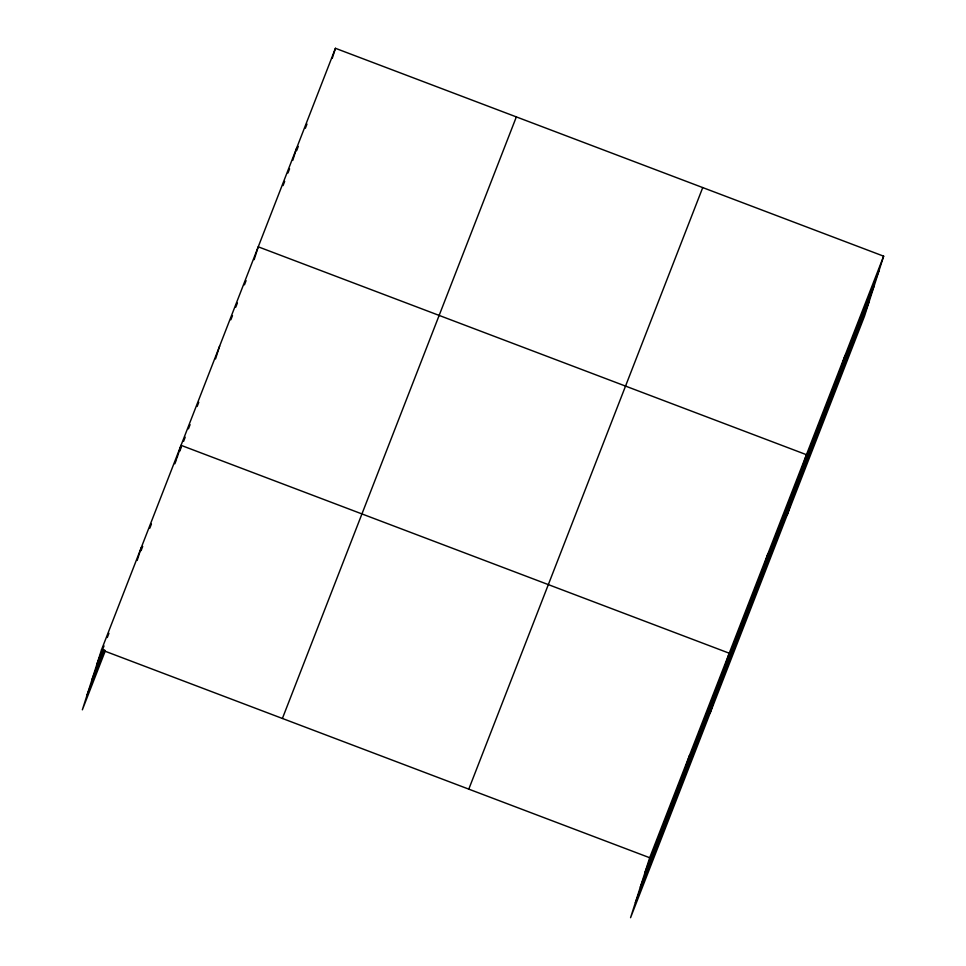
<?xml version="1.0" encoding="UTF-8"?>
<svg xmlns="http://www.w3.org/2000/svg" width="966" height="966" viewBox="0 0 966 966"><rect width="100%" height="100%" fill="white"/><g stroke="black" fill="none" stroke-linecap="round" stroke-linejoin="round"><path stroke-width="1.45" d="M883.649 256.183L649.695 857.736L630.557 917.7L864.51 316.136L883.649 256.183L335.444 48.3L101.49 649.864L82.352 709.817L105.234 650.987M137.172 560.425L141.265 547.589M176.935 458.162L181.04 445.326L729.233 653.209L710.107 713.174M215.539 358.905L219.632 346.07M254.143 259.649L258.236 246.813L806.441 454.696L787.302 514.661M292.746 160.392L296.84 147.556M332.256 58.274L335.444 48.3M684.918 769.733L689.47 755.472M763.285 568.201L767.837 553.953M840.492 369.688L845.045 355.44M96.938 664.113L104.026 645.904M107.298 637.5L108.929 633.298M141.072 550.644L142.702 546.442M149.79 528.233L151.421 524.031M174.846 463.789L176.488 459.587M179.748 451.194L181.379 447.004M183.552 441.414L185.182 437.224M188.442 428.832L190.073 424.642M197.149 406.457L198.779 402.267M230.85 319.782L232.48 315.592M235.752 307.2L237.382 303.01M244.446 284.837L246.076 280.647M283.05 185.581L284.68 181.391M287.94 172.999L289.571 168.809M296.634 150.636L298.265 146.434M305.341 128.261L306.971 124.071M92.132 679.195L103.567 649.78M87.169 694.735L104.606 649.913M282.398 718.462L516.351 116.898M468.788 789.137L702.741 187.573M645.143 871.996L879.096 270.432M640.337 887.078L874.278 285.513M635.374 902.618L869.315 301.054M101.49 649.864L649.695 857.736"/></g></svg>
